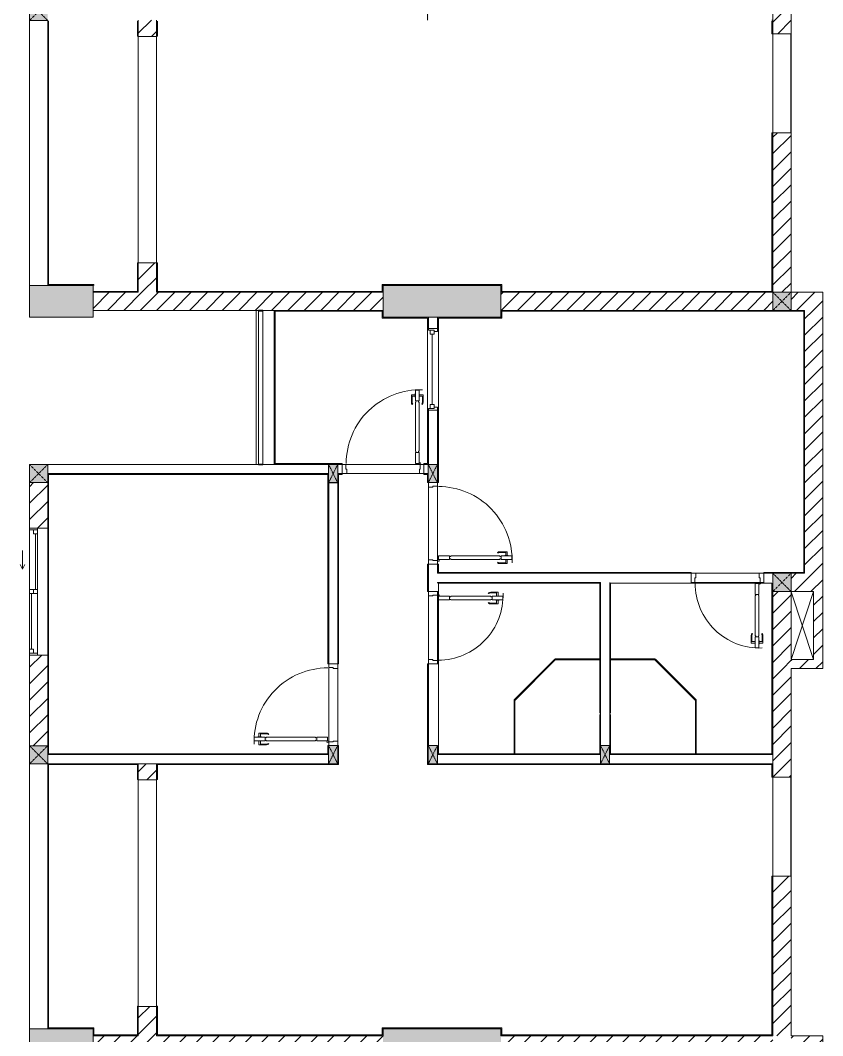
# Model space of a CAD drawing. Header units: millimetres. Extents: x 50254 to 245170, y 481 to 78637.
# Drawn here: x 151367 to 160218, y 53637 to 64837 of the extents above; entities that cross this region are included whole.
import ezdxf

# ---------------------------------------------------------------- set-up
doc = ezdxf.new("R2010")
doc.units = ezdxf.units.MM
doc.linetypes.add('IMPORT-Dash _2_', pattern=[6, 3, -3])
for name, color, linetype, lineweight in [('0-2-1', 53, 'Continuous', 9), ('A-DETL-GENF-7', 53, 'Continuous', 9), ('A-DOOR-5', 53, 'Continuous', 9), ('A-FLOR-1-1', 53, 'Continuous', 9), ('A-FLOR-4', 53, 'Continuous', 9), ('A-FLOR-HRAL-5', 53, 'Continuous', 9), ('A-GLAZ-5', 53, 'Continuous', 9), ('A-GLAZ-CURT-3', 130, 'Continuous', 9), ('A-GLAZ-CURT-4', 53, 'Continuous', 9), ('A-WALL-1-1', 53, 'Continuous', 9), ('A-WALL-7', 53, 'Continuous', 9), ('A-WALL-PATT-3', 53, 'Continuous', 9), ('A-WALL-PATT-4', 130, 'Continuous', 9), ('A_1404_dwg-1', 53, 'Continuous', 9), ('I-WALL-1-1', 53, 'Continuous', 9), ('I-WALL-2', 53, 'Continuous', 9), ('S-COLS-1', 130, 'Continuous', 9), ('S-COLS-10', 130, 'IMPORT-Dash _2_', 9), ('S-COLS-2-1', 53, 'Continuous', 9), ('S-COLS-4-1', 53, 'Continuous', 9), ('S-COLS-9', 53, 'Continuous', 9), ('S-COLS-HDLN-2', 53, 'IMPORT-Dash _2_', 9)]:
    doc.layers.add(name, color=color, linetype=linetype, lineweight=lineweight)
pattern_1 = [(45, (0, 0), (-90.50967, 90.50967), [])]

# ---------------------------------------------------------------- blocks, each defined once
blk = doc.blocks.new('A_1404_dwg_NCV_TKTC_KET CAU_rvt-1-TKTC_MB HOÀN THIỆN SÀN TẦNG 3-4-4819833-KeyPlan-CH1')
at = {"layer": 'S-COLS-1'}
for points in [[(34353, 61562), (34353, 61912), (33653, 61912), (33653, 61562), (33853, 61562)], [(38043, 61562), (38853, 61562), (38851, 61912), (37553, 61912), (37553, 61562)], [(34353, 53362), (34353, 53712), (33653, 53712), (33653, 53362), (33853, 53362)], [(38043, 53362), (38853, 53362), (38853, 53712), (37553, 53712), (37553, 53362)]]:
    blk.add_hatch(color=256, dxfattribs=at).paths.add_polyline_path(points)
at = {"layer": 'A-FLOR-1-1'}
for p, q in [((34353, 61635), (36153, 61635)), ((36152, 61635), (36152, 59937)), ((42053, 58535), (42303, 58535))]:
    blk.add_line(p, q, dxfattribs=at)
at = {"layer": 'S-COLS-2-1'}
for p, q in [((37553, 61837), (37553, 61637)), ((38853, 61637), (38853, 61837))]:
    blk.add_line(p, q, dxfattribs=at)
at = {"layer": 'S-COLS-2-1', "flags": 128}
for points in [[(33853, 61912), (33653, 61912), (33653, 61562), (34353, 61562), (34353, 61837)], [(33853, 53712), (33653, 53712), (33653, 53362), (34353, 53362), (34353, 53637)]]:
    blk.add_lwpolyline(points, dxfattribs=at)
blk = doc.blocks.new('A_1404_dwg_DOOR_CW_01 CANH MO-PANEL KINH - DIW_01-900x2200-CỬA GỖ VÂN LAMINATE-V88-TKTC_MB HOÀN THIỆN SÀN TẦNG 3-4-4819893-KeyPlan-CH1')
at = {"layer": 'A-DETL-GENF-7'}
for p, q in [((38814, 67167), (38818, 67160)), ((38840, 67175), (38919, 67175)), ((38902, 67167), (38840, 67167)), ((38906, 67132), (38906, 67163)), ((38923, 67132), (38923, 67171)), ((38814, 67053), (38818, 67060)), ((38902, 67053), (38840, 67053)), ((38840, 67045), (38919, 67045)), ((38906, 67088), (38906, 67057)), ((38923, 67088), (38923, 67049))]:
    blk.add_line(p, q, dxfattribs=at)
at = {"layer": 'A-DETL-GENF-7', "flags": 128}
for points in [[(38285, 67130), (38285, 67090), (38165, 67090), (38165, 67130)], [(38299, 67124), (38299, 67130), (38841, 67130), (38841, 67124), (38855, 67124), (38855, 67096), (38841, 67096), (38841, 67090), (38299, 67090), (38299, 67096), (38285, 67096), (38285, 67124)], [(38975, 67090), (38975, 67130), (38855, 67130), (38855, 67090)], [(38895, 67132), (38895, 67130), (38934, 67130), (38934, 67132)], [(38895, 67088), (38895, 67090), (38934, 67090), (38934, 67088)]]:
    blk.add_lwpolyline(points, close=True, dxfattribs=at)
at = {"layer": 'A-DETL-GENF-7'}
blk.add_circle((38163, 67080), 10, dxfattribs=at)
for centre, radius, start, end in [((38163, 67080), 814, 358, 90), ((38840, 67130), 45, 90, 125), ((38840, 67130), 37, 90, 125), ((38902, 67163), 4, 0, 90), ((38919, 67171), 4, 0, 90), ((38840, 67090), 45, 235, 270), ((38840, 67090), 37, 235, 270), ((38902, 67057), 4, 270, 0), ((38919, 67049), 4, 270, 0)]:
    blk.add_arc(centre, radius, start, end, dxfattribs=at)
at = {"layer": 'A-DOOR-5'}
blk.add_line((38153, 67080), (38153, 67105), dxfattribs=at)
at = {"layer": 'A-DOOR-5', "flags": 128}
blk.add_lwpolyline([(38153, 67937), (38153, 67897), (38103, 67897), (38103, 67887), (38053, 67887), (38053, 67937)], dxfattribs=at)
blk.add_lwpolyline([(38053, 67087), (38103, 67087), (38103, 67077), (38153, 67077), (38153, 67037), (38053, 67037)], close=True, dxfattribs=at)
blk = doc.blocks.new('A_1404_dwg_DOOR_CW_01 CANH MO-PANEL KINH - DIG_02-800x2200-CỬA NHÔM KÍNH-V57-TKTC_MB HOÀN THIỆN SÀN TẦNG 3-4-4819848-KeyPlan-CH1')
at = {"layer": 'A-DETL-GENF-7'}
for p, q in [((75561, 31824), (75561, 31903)), ((75604, 31907), (75565, 31907)), ((75569, 31886), (75569, 31824)), ((75604, 31890), (75573, 31890)), ((75648, 31907), (75687, 31907)), ((75648, 31890), (75679, 31890)), ((75683, 31886), (75683, 31824)), ((75691, 31824), (75691, 31903)), ((75569, 31798), (75575, 31803)), ((75682, 31798), (75676, 31803))]:
    blk.add_line(p, q, dxfattribs=at)
at = {"layer": 'A-DETL-GENF-7', "flags": 128}
for points in [[(75606, 31959), (75646, 31959), (75646, 31839), (75606, 31839)], [(75604, 31879), (75606, 31879), (75606, 31919), (75604, 31919)], [(75640, 31383), (75646, 31383), (75646, 31825), (75640, 31825), (75640, 31839), (75612, 31839), (75612, 31825), (75606, 31825), (75606, 31383), (75612, 31383), (75612, 31369), (75640, 31369)], [(75648, 31879), (75646, 31879), (75646, 31919), (75648, 31919)], [(75646, 31369), (75606, 31369), (75606, 31249), (75646, 31249)]]:
    blk.add_lwpolyline(points, close=True, dxfattribs=at)
at = {"layer": 'A-DETL-GENF-7'}
blk.add_circle((75596, 31247), 10, dxfattribs=at)
for centre, radius, start, end in [((75596, 31247), 714, 360, 92), ((75565, 31903), 4, 90, 180), ((75606, 31824), 45, 180, 215), ((75573, 31886), 4, 90, 180), ((75606, 31824), 37, 180, 215), ((75646, 31824), 37, 325, 0), ((75679, 31886), 4, 0, 90), ((75646, 31824), 45, 325, 0), ((75687, 31903), 4, 0, 90)]:
    blk.add_arc(centre, radius, start, end, dxfattribs=at)
at = {"layer": 'A-DOOR-5'}
blk.add_line((75596, 31237), (75621, 31237), dxfattribs=at)
at = {"layer": 'A-DOOR-5', "flags": 128}
for points in [[(75553, 31137), (75603, 31137), (75603, 31187), (75593, 31187), (75593, 31237), (75553, 31237)], [(76303, 31137), (76353, 31137), (76353, 31237), (76313, 31237), (76313, 31187), (76303, 31187)]]:
    blk.add_lwpolyline(points, close=True, dxfattribs=at)
blk = doc.blocks.new('A_1404_dwg_DOOR_CW_01 CANH MO-PANEL KINH - DIW_01-900x2200-CỬA GỖ VÂN LAMINATE-553393-TKTC_MB HOÀN THIỆN SÀN TẦNG 3-4-4819840-KeyPlan-CH1')
at = {"layer": 'A-DETL-GENF-7'}
for p, q in [((46582, 38482), (46582, 38521)), ((46582, 38438), (46582, 38399)), ((46666, 38525), (46586, 38525)), ((46599, 38482), (46599, 38513)), ((46599, 38438), (46599, 38407)), ((46603, 38517), (46666, 38517)), ((46691, 38517), (46687, 38511)), ((46666, 38395), (46586, 38395)), ((46603, 38403), (46666, 38403)), ((46691, 38404), (46687, 38410))]:
    blk.add_line(p, q, dxfattribs=at)
at = {"layer": 'A-DETL-GENF-7', "flags": 128}
for points in [[(46531, 38440), (46531, 38480), (46651, 38480), (46651, 38440)], [(46610, 38482), (46610, 38480), (46571, 38480), (46571, 38482)], [(46610, 38438), (46610, 38440), (46571, 38440), (46571, 38438)], [(47207, 38474), (47207, 38480), (46665, 38480), (46665, 38474), (46651, 38474), (46651, 38446), (46665, 38446), (46665, 38440), (47207, 38440), (47207, 38446), (47221, 38446), (47221, 38474)], [(47221, 38480), (47221, 38440), (47341, 38440), (47341, 38480)]]:
    blk.add_lwpolyline(points, close=True, dxfattribs=at)
at = {"layer": 'A-DETL-GENF-7'}
blk.add_circle((47343, 38430), 10, dxfattribs=at)
for centre, radius, start, end in [((47343, 38430), 814, 90, 182), ((46586, 38521), 4, 90, 180), ((46603, 38513), 4, 90, 180), ((46666, 38480), 45, 55, 90), ((46666, 38480), 37, 55, 90), ((46586, 38399), 4, 180, 270), ((46603, 38407), 4, 180, 270), ((46666, 38440), 37, 270, 305), ((46666, 38440), 45, 270, 305)]:
    blk.add_arc(centre, radius, start, end, dxfattribs=at)
at = {"layer": 'A-DOOR-5'}
blk.add_line((47353, 38430), (47353, 38455), dxfattribs=at)
at = {"layer": 'A-DOOR-5', "flags": 128}
for points in [[(47453, 39237), (47453, 39287), (47353, 39287), (47353, 39247), (47403, 39247), (47403, 39237)], [(47453, 38387), (47453, 38437), (47403, 38437), (47403, 38427), (47353, 38427), (47353, 38387)]]:
    blk.add_lwpolyline(points, close=True, dxfattribs=at)
blk = doc.blocks.new('A_1404_dwg_M_Fixed - 900 x 1400-901190-TKTC_MB HOÀN THIỆN SÀN TẦNG 3-4-4819850-KeyPlan-CH1')
at = {"layer": 'A-GLAZ-5'}
blk.add_line((111794, 68800), (111794, 69574), dxfattribs=at)
at = {"layer": 'A-GLAZ-5', "flags": 128}
for points in [[(111772, 69618), (111772, 69574), (111816, 69574), (111816, 69618), (111753, 69618), (111753, 69636)], [(111816, 69605), (111853, 69605), (111853, 69637)], [(111753, 68737), (111753, 68756), (111816, 68756), (111816, 68800), (111772, 68800), (111772, 68756)], [(111816, 68769), (111853, 68769), (111853, 68737)]]:
    blk.add_lwpolyline(points, dxfattribs=at)
blk = doc.blocks.new('A_1404_dwg_Railing - 50 x 10mm-901205-TKTC_MB HOÀN THIỆN SÀN TẦNG 3-4-4819861-KeyPlan-CH1')
at = {"layer": 'A-FLOR-HRAL-5', "flags": 128}
blk.add_lwpolyline([(107527, 69769), (107477, 69769), (107477, 69759), (107527, 69759)], close=True, dxfattribs=at)
blk = doc.blocks.new('A_1404_dwg_Railing - Railing-1013286-TKTC_MB HOÀN THIỆN SÀN TẦNG 3-4-4819939-KeyPlan-CH1')
at = {"layer": 'A-FLOR-HRAL-5'}
for p, q in [((36178, 61630), (36178, 59941)), ((36228, 59941), (36228, 61630))]:
    blk.add_line(p, q, dxfattribs=at)
for p in [(-71300, -8129), (-71300, -9827)]:
    blk.add_blockref('A_1404_dwg_Railing - 50 x 10mm-901205-TKTC_MB HOÀN THIỆN SÀN TẦNG 3-4-4819861-KeyPlan-CH1', p)
blk = doc.blocks.new('A_1404_dwg_System Panel - Glazed-901210-TKTC_MB HOÀN THIỆN SÀN TẦNG 3-4-4819895-KeyPlan-CH1')
at = {"layer": 'A-GLAZ-CURT-3'}
blk.add_hatch(color=256, dxfattribs=at).paths.add_polyline_path([(38999, 64949), (39008, 64949), (39003, 65540), (38998, 65540), (38998, 64949)])
at = {"layer": 'A-GLAZ-CURT-4'}
blk.add_line((39008, 64949), (39008, 65538), dxfattribs=at)
at = {"layer": 'A-GLAZ-CURT-4', "flags": 128}
blk.add_lwpolyline([(38998, 65540), (38998, 64949), (39008, 64949)], dxfattribs=at)
blk = doc.blocks.new('A_1404_dwg_System Panel - Glazed-901211-TKTC_MB HOÀN THIỆN SÀN TẦNG 3-4-4819896-KeyPlan-CH1')
at = {"layer": 'A-GLAZ-CURT-3'}
blk.add_hatch(color=256, dxfattribs=at).paths.add_polyline_path([(39008, 65538), (39450, 65987), (39447, 65991), (39003, 65540), (39008, 65540)])
at = {"layer": 'A-GLAZ-CURT-4'}
blk.add_line((39006, 65536), (39452, 65982), dxfattribs=at)
at = {"layer": 'A-GLAZ-CURT-4', "flags": 128}
blk.add_lwpolyline([(39447, 65991), (38999, 65543), (39006, 65536)], dxfattribs=at)
blk = doc.blocks.new('A_1404_dwg_System Panel - Glazed-901212-TKTC_MB HOÀN THIỆN SÀN TẦNG 3-4-4819897-KeyPlan-CH1')
at = {"layer": 'A-GLAZ-CURT-3'}
blk.add_hatch(color=256, dxfattribs=at).paths.add_polyline_path([(39454, 65982), (39953, 65982), (39953, 65992), (39450, 65987), (39452, 65982)])
at = {"layer": 'A-GLAZ-CURT-4', "flags": 128}
blk.add_lwpolyline([(39450, 65982), (39953, 65982), (39953, 65992), (39450, 65992)], close=True, dxfattribs=at)
blk = doc.blocks.new('A_1404_dwg_G1_SOF - BO TRU - 100x200-745959-TKTC_MB HOÀN THIỆN SÀN TẦNG 3-4-4819847-KeyPlan-CH1')
at = {"layer": 'S-COLS-1'}
blk.add_hatch(color=256, dxfattribs=at).paths.add_polyline_path([(111053, 40037), (111053, 40237), (110953, 40237), (110953, 40037)])
at = {"layer": 'S-COLS-9', "flags": 128}
blk.add_lwpolyline([(110953, 40037), (111053, 40037), (111053, 40237), (110953, 40237)], close=True, dxfattribs=at)
at = {"layer": 'S-COLS-HDLN-2'}
for p, q in [((110953, 40037), (111053, 40237)), ((111053, 40037), (110953, 40237))]:
    blk.add_line(p, q, dxfattribs=at)
blk = doc.blocks.new('A_1404_dwg_DOOR_CW_01 CANH MO-PANEL KINH - DIG_01-900x2200-CỬA NHÔM KÍNH-901215-TKTC_MB HOÀN THIỆN SÀN TẦNG 3-4-4819898-KeyPlan-CH1')
at = {"layer": 'A-DETL-GENF-7'}
for p, q in [((37865, 68824), (37865, 68903)), ((37908, 68907), (37869, 68907)), ((37873, 68886), (37873, 68824)), ((37908, 68890), (37877, 68890)), ((37952, 68907), (37991, 68907)), ((37952, 68890), (37983, 68890)), ((37987, 68886), (37987, 68824)), ((37995, 68824), (37995, 68903)), ((37873, 68798), (37879, 68803)), ((37986, 68798), (37980, 68803))]:
    blk.add_line(p, q, dxfattribs=at)
at = {"layer": 'A-DETL-GENF-7', "flags": 128}
for points in [[(37908, 68879), (37910, 68879), (37910, 68919), (37908, 68919)], [(37950, 68959), (37910, 68959), (37910, 68839), (37950, 68839)], [(37952, 68879), (37950, 68879), (37950, 68919), (37952, 68919)], [(37916, 68283), (37910, 68283), (37910, 68825), (37916, 68825), (37916, 68839), (37944, 68839), (37944, 68825), (37950, 68825), (37950, 68283), (37944, 68283), (37944, 68269), (37916, 68269)], [(37910, 68269), (37950, 68269), (37950, 68149), (37910, 68149)]]:
    blk.add_lwpolyline(points, close=True, dxfattribs=at)
at = {"layer": 'A-DETL-GENF-7'}
blk.add_circle((37960, 68147), 10, dxfattribs=at)
for centre, radius, start, end in [((37960, 68147), 814, 88, 180), ((37869, 68903), 4, 90, 180), ((37877, 68886), 4, 90, 180), ((37983, 68886), 4, 0, 90), ((37991, 68903), 4, 0, 90), ((37910, 68824), 45, 180, 215), ((37910, 68824), 37, 180, 215), ((37950, 68824), 37, 325, 0), ((37950, 68824), 45, 325, 0)]:
    blk.add_arc(centre, radius, start, end, dxfattribs=at)
at = {"layer": 'A-DOOR-5'}
blk.add_line((37960, 68137), (37935, 68137), dxfattribs=at)
at = {"layer": 'A-DOOR-5', "flags": 128}
for points in [[(37103, 68037), (37103, 68137), (37143, 68137), (37143, 68087), (37153, 68087), (37153, 68037)], [(37953, 68037), (37953, 68087), (37963, 68087), (37963, 68137), (38003, 68137), (38003, 68037)]]:
    blk.add_lwpolyline(points, close=True, dxfattribs=at)
blk = doc.blocks.new('A_1404_dwg_System Panel - Glazed-901217-TKTC_MB HOÀN THIỆN SÀN TẦNG 3-4-4819899-KeyPlan-CH1')
at = {"layer": 'A-GLAZ-CURT-3'}
blk.add_hatch(color=256, dxfattribs=at).paths.add_polyline_path([(40555, 65982), (40551, 65992), (40053, 65992), (40053, 65982), (40553, 65982)])
at = {"layer": 'A-GLAZ-CURT-4', "flags": 128}
blk.add_lwpolyline([(40555, 65992), (40053, 65992), (40053, 65982), (40553, 65982)], dxfattribs=at)
blk = doc.blocks.new('A_1404_dwg_System Panel - Glazed-901218-TKTC_MB HOÀN THIỆN SÀN TẦNG 3-4-4819900-KeyPlan-CH1')
at = {"layer": 'A-GLAZ-CURT-3'}
blk.add_hatch(color=256, dxfattribs=at).paths.add_polyline_path([(41008, 64949), (41003, 65540), (40998, 65536), (40998, 64949)])
at = {"layer": 'A-GLAZ-CURT-4'}
blk.add_line((41008, 64949), (41008, 65540), dxfattribs=at)
at = {"layer": 'A-GLAZ-CURT-4', "flags": 128}
blk.add_lwpolyline([(40998, 65538), (40998, 64949), (41008, 64949)], dxfattribs=at)
blk = doc.blocks.new('A_1404_dwg_System Panel - Glazed-901219-TKTC_MB HOÀN THIỆN SÀN TẦNG 3-4-4819901-KeyPlan-CH1')
at = {"layer": 'A-GLAZ-CURT-3'}
blk.add_hatch(color=256, dxfattribs=at).paths.add_polyline_path([(40998, 65538), (41003, 65540), (41006, 65543), (40555, 65987), (40555, 65980), (40917, 65618)])
at = {"layer": 'A-GLAZ-CURT-4', "flags": 128}
blk.add_lwpolyline([(41006, 65543), (40558, 65991), (40551, 65984), (40999, 65536)], close=True, dxfattribs=at)
blk = doc.blocks.new('A_1404_dwg_NCV_TKTC_TANG 3 - 4_rvt-1-TKTC_MB HOÀN THIỆN SÀN TẦNG 3-4-4819943-KeyPlan-CH1')
at = {"layer": 'A-WALL-PATT-4'}
h = blk.add_hatch(color=256, dxfattribs=at)
h.paths.add_polyline_path([(38043, 64837), (38053, 64837), (38053, 65937), (38043, 65937), (38043, 65037)])
h.paths.add_polyline_path([(38053, 66737), (38053, 67037), (38043, 67037), (38043, 66737)])
h.paths.add_polyline_path([(38053, 67937), (38053, 68037), (38043, 68037), (38043, 67937)])
h = blk.add_hatch(color=256, dxfattribs=at)
h.paths.add_polyline_path([(34843, 61837), (34853, 61837), (34853, 62162), (34843, 62160), (34843, 61847)])
h.paths.add_polyline_path([(34853, 64662), (34853, 64827), (34843, 64827), (34843, 64662)])
h = blk.add_hatch(color=256, dxfattribs=at)
h.paths.add_polyline_path([(35053, 61847), (35063, 61847), (35063, 62162), (35053, 62160)])
h.paths.add_polyline_path([(35063, 64662), (35063, 64827), (35053, 64827), (35053, 64662)])
h = blk.add_hatch(color=256, dxfattribs=at)
h.paths.add_polyline_path([(41843, 61837), (41853, 61837), (41853, 63597), (41843, 63597), (41843, 61847)])
h.paths.add_polyline_path([(41853, 64687), (41853, 64837), (41843, 64837), (41843, 64687)])
for points in [[(33853, 61912), (34363, 61912), (34363, 61922), (33853, 61922)], [(34843, 61837), (34843, 61847), (34353, 61847), (34353, 61837)], [(35063, 61837), (37553, 61837), (37553, 61847), (35053, 61847), (35053, 61837)], [(37553, 61847), (37553, 61922), (37543, 61922), (37543, 61847)], [(38863, 61912), (38863, 61922), (37553, 61922), (37553, 61912), (38853, 61912)], [(38863, 61837), (38863, 61912), (38853, 61912), (38853, 61837)], [(41843, 61837), (41843, 61847), (38863, 61847), (38863, 61837), (39408, 61837)], [(37543, 61627), (37553, 61627), (37553, 61637), (36353, 61637), (36353, 61627)], [(37543, 61562), (37553, 61562), (37553, 61627), (37543, 61627), (37543, 61578)], [(42053, 61627), (42193, 61627), (42193, 61637), (38853, 61637), (38853, 61627), (41853, 61627)], [(38863, 61552), (38863, 61627), (38853, 61627), (38853, 61552)], [(42193, 58747), (42203, 58747), (42203, 61637), (42193, 61637), (42193, 61578)], [(37543, 61552), (38043, 61552), (38043, 61562), (37543, 61562)], [(38163, 61552), (38853, 61552), (38853, 61562), (38153, 61562), (38153, 61552)], [(36943, 59827), (36953, 59827), (36953, 59837), (33853, 59837), (33853, 59827), (36477, 59827)], [(33863, 56737), (36953, 56737), (36953, 56747), (33863, 56747)], [(34843, 56627), (34853, 56627), (34853, 56637), (33853, 56635), (33853, 56627), (34353, 56627)], [(35063, 56627), (37053, 56627), (37053, 56637), (35053, 56635), (35053, 56627)], [(40053, 56627), (41843, 56627), (41843, 56637), (38043, 56637), (38043, 56627), (39953, 56627)], [(33853, 53712), (34363, 53712), (34363, 53722), (33853, 53722)], [(34363, 53647), (34363, 53712), (34353, 53712), (34353, 53647)], [(37553, 53647), (37553, 53722), (37543, 53722), (37543, 53647)], [(38863, 53712), (38863, 53722), (37553, 53722), (37553, 53712), (38853, 53712)], [(38863, 53637), (38863, 53712), (38853, 53712), (38853, 53637)], [(34353, 53637), (34843, 53637), (34843, 53647), (34353, 53647)], [(37553, 53637), (37553, 53647), (35053, 53647), (35053, 53637), (37543, 53637)], [(41843, 53637), (41843, 53647), (38863, 53647), (38863, 53637), (39408, 53637)]]:
    blk.add_hatch(color=256, dxfattribs=at).paths.add_polyline_path(points)
h = blk.add_hatch(color=256, dxfattribs=at)
h.paths.add_polyline_path([(38053, 59947), (38053, 60537), (38043, 60537), (38043, 59947)])
h.paths.add_polyline_path([(38043, 61437), (38053, 61437), (38053, 61562), (38043, 61562), (38043, 61552)])
h = blk.add_hatch(color=256, dxfattribs=at)
h.paths.add_polyline_path([(38153, 58747), (38163, 58747), (38163, 58837), (38153, 58837)])
h.paths.add_polyline_path([(38153, 59737), (38163, 59737), (38163, 60537), (38153, 60537), (38153, 59837)])
h.paths.add_polyline_path([(38163, 61437), (38163, 61552), (38153, 61552), (38153, 61437)])
h = blk.add_hatch(color=256, dxfattribs=at)
h.paths.add_polyline_path([(37053, 59937), (37103, 59937), (37103, 59947), (36353, 59947), (36353, 59937), (36953, 59937)])
h.paths.add_polyline_path([(38053, 59937), (38053, 59947), (38003, 59947), (38003, 59937), (38043, 59937)])
h = blk.add_hatch(color=256, dxfattribs=at)
h.paths.add_polyline_path([(33863, 56737), (33863, 57837), (33853, 57835), (33853, 56737)])
h.paths.add_polyline_path([(33863, 59237), (33863, 59827), (33853, 59827), (33853, 59237)])
h = blk.add_hatch(color=256, dxfattribs=at)
h.paths.add_polyline_path([(36953, 56747), (36953, 56837), (36943, 56832), (36943, 56747)])
h.paths.add_polyline_path([(36953, 57737), (36953, 59827), (36943, 59827), (36943, 57737)])
h = blk.add_hatch(color=256, dxfattribs=at)
h.paths.add_polyline_path([(37063, 56627), (37063, 56837), (37053, 56837), (37053, 56627)])
h.paths.add_polyline_path([(37063, 57737), (37063, 59837), (37053, 59837), (37053, 57737)])
h = blk.add_hatch(color=256, dxfattribs=at)
h.paths.add_polyline_path([(38003, 59827), (38043, 59827), (38043, 59837), (38003, 59837)])
h.paths.add_polyline_path([(37063, 59827), (37103, 59827), (37103, 59837), (37063, 59837)])
h = blk.add_hatch(color=256, dxfattribs=at)
h.paths.add_polyline_path([(38043, 56637), (38053, 56637), (38053, 57737), (38043, 57737), (38043, 56837)])
h.paths.add_polyline_path([(38043, 58537), (38053, 58537), (38053, 58837), (38043, 58837)])
h.paths.add_polyline_path([(38043, 59737), (38053, 59737), (38053, 59837), (38043, 59837), (38043, 59827)])
h = blk.add_hatch(color=256, dxfattribs=at)
h.paths.add_polyline_path([(42052, 58737), (42203, 58737), (42203, 58747), (41753, 58747), (41753, 58737), (41853, 58737)])
h.paths.add_polyline_path([(38163, 58737), (40953, 58737), (40953, 58747), (38153, 58747), (38153, 58737)])
h = blk.add_hatch(color=256, dxfattribs=at)
h.paths.add_polyline_path([(34853, 53637), (34853, 53962), (34843, 53960), (34843, 53637)])
h.paths.add_polyline_path([(34843, 56462), (34853, 56462), (34853, 56627), (34843, 56627)])
h = blk.add_hatch(color=256, dxfattribs=at)
h.paths.add_polyline_path([(35063, 53647), (35063, 53962), (35053, 53960), (35053, 53647)])
h.paths.add_polyline_path([(35053, 56462), (35063, 56462), (35063, 56627), (35053, 56627)])
h = blk.add_hatch(color=256, dxfattribs=at)
h.paths.add_polyline_path([(41843, 53637), (41853, 53637), (41853, 55397), (41843, 55397), (41843, 53647)])
h.paths.add_polyline_path([(41853, 56487), (41853, 56637), (41843, 56637), (41843, 56487)])
at = {"layer": 'A-FLOR-4'}
for p, q in [((33853, 64835), (33853, 64827)), ((34853, 64827), (34853, 64837)), ((35053, 64837), (35053, 64827)), ((41853, 63597), (41853, 64687)), ((34853, 62160), (35053, 62160)), ((34353, 61912), (34353, 61847)), ((37963, 59937), (37143, 59937)), ((41003, 58737), (41703, 58737)), ((41703, 58737), (41003, 58737)), ((40993, 58637), (41713, 58637)), ((38153, 57777), (38153, 58497)), ((39003, 56747), (39003, 56749)), ((41003, 56749), (41003, 56747)), ((41853, 55397), (41853, 56487)), ((34853, 53960), (35053, 53960))]:
    blk.add_line(p, q, dxfattribs=at)
at = {"layer": 'A-FLOR-4', "flags": 128}
for points in [[(34853, 62162), (34853, 64660), (34853, 64662)], [(35053, 64662), (35053, 62162), (35053, 64660), (34853, 64660)], [(41852, 64687), (41852, 63597), (42052, 63597), (42052, 64687), (41853, 64687)], [(34853, 53962), (34853, 56460), (34853, 56462)], [(35053, 56462), (35053, 53962), (35053, 56460), (34853, 56460)], [(41852, 56487), (41852, 55397), (42052, 55397), (42052, 56487), (41853, 56487)]]:
    blk.add_lwpolyline(points, dxfattribs=at)
for points in [[(37953, 59837), (37153, 59837)], [(38153, 59697), (38153, 58877)], [(38053, 58887), (38053, 59687)], [(38053, 57787), (38053, 58487)], [(36953, 56877), (36953, 57697)], [(37053, 57687), (37053, 56887)]]:
    blk.add_lwpolyline(points, close=True, dxfattribs=at)
at = {"layer": 'A-WALL-1-1'}
for p, q in [((38053, 61437), (38153, 61437)), ((38153, 60537), (38053, 60537)), ((33853, 59937), (33853, 59837)), ((36178, 59937), (33853, 59937)), ((36953, 59937), (36228, 59937)), ((37103, 59837), (37103, 59937)), ((38003, 59937), (38003, 59837)), ((38053, 59947), (38053, 59937)), ((33853, 59837), (36953, 59837)), ((37053, 59837), (37063, 59837)), ((38043, 59837), (38053, 59837)), ((37053, 59736), (36953, 59736)), ((38153, 58837), (38053, 58837)), ((40953, 58637), (40953, 58737)), ((41753, 58737), (41753, 58637)), ((41853, 58637), (41853, 58737)), ((40053, 57792), (40053, 58637)), ((38053, 58537), (38153, 58537)), ((39953, 57792), (39953, 57782)), ((40053, 57782), (40053, 57792)), ((36953, 57737), (37053, 57737)), ((38153, 57737), (38053, 57737)), ((39953, 57782), (39953, 56837)), ((40053, 56837), (40053, 57782)), ((37053, 56837), (36953, 56837)), ((33853, 56737), (33853, 56637)), ((36953, 56737), (33853, 56737)), ((39953, 56737), (38153, 56737)), ((33853, 56637), (36953, 56637)), ((38153, 56637), (39953, 56637))]:
    blk.add_line(p, q, dxfattribs=at)
at = {"layer": 'A-WALL-1-1', "flags": 128}
for points in [[(38153, 61552), (38153, 61562), (38053, 61562)], [(40053, 58737), (38153, 58737), (38153, 58747)], [(38153, 58627), (38153, 58637), (39953, 58637), (39953, 57792)], [(40053, 56637), (41853, 56637), (41853, 56737), (40053, 56737)]]:
    blk.add_lwpolyline(points, dxfattribs=at)
at = {"layer": 'A-WALL-7'}
for p, q in [((36228, 61637), (36353, 61637)), ((36353, 61627), (36353, 59947)), ((38053, 61562), (38053, 61437)), ((38153, 61437), (38153, 61552)), ((38053, 60537), (38053, 59947)), ((38153, 59937), (38153, 60537)), ((37103, 59937), (37053, 59937)), ((37143, 59937), (37963, 59937)), ((38053, 59937), (38003, 59937)), ((37063, 59837), (37103, 59837)), ((37953, 59837), (37153, 59837)), ((38003, 59837), (38043, 59837)), ((36953, 59736), (36953, 57737)), ((37053, 57737), (37053, 59736)), ((38153, 59697), (38153, 58877)), ((38053, 58887), (38053, 59687)), ((38053, 58837), (38053, 58537)), ((38153, 58747), (38153, 58837)), ((40953, 58737), (40053, 58737)), ((41003, 58737), (41703, 58737)), ((41853, 58737), (41753, 58737)), ((38053, 57787), (38053, 58487)), ((36953, 56877), (36953, 57697)), ((37053, 57687), (37053, 56887)), ((38053, 57737), (38053, 56837))]:
    blk.add_line(p, q, dxfattribs=at)
at = {"layer": 'A-WALL-7', "flags": 128}
blk.add_lwpolyline([(36153, 59937), (36153, 61637), (36178, 61637)], dxfattribs=at)
at = {"layer": 'I-WALL-1-1'}
for p, q in [((42053, 61637), (41853, 61637)), ((38053, 59937), (38053, 59947)), ((36953, 59837), (33853, 59837)), ((37063, 59837), (37053, 59837)), ((38053, 59837), (38043, 59837)), ((41853, 58737), (42053, 58737)), ((39943, 57792), (39943, 57782)), ((39953, 57782), (39953, 57792)), ((40053, 57792), (40053, 57782)), ((40063, 57782), (40063, 57792)), ((39943, 57782), (39943, 57196)), ((39953, 56837), (39953, 57782)), ((40053, 57782), (40053, 56837)), ((40063, 57196), (40063, 57782)), ((33853, 56835), (33853, 56737)), ((39953, 56637), (38153, 56637))]:
    blk.add_line(p, q, dxfattribs=at)
at = {"layer": 'I-WALL-1-1', "flags": 128}
for points in [[(38053, 65937), (38043, 65937), (38043, 64837)], [(34843, 64827), (34843, 64662), (34853, 64662), (34853, 64827)], [(35053, 64827), (35053, 64662), (35063, 64662), (35063, 64827)], [(41843, 64827), (41843, 64687), (41853, 64687), (41853, 64837), (41843, 64837)], [(34353, 61847), (34353, 61837), (34843, 61837), (34853, 61837), (34853, 62162), (34843, 62162), (34843, 61847), (34363, 61847)], [(34363, 61912), (34363, 61922), (33853, 61922), (33853, 61912), (34353, 61912)], [(38053, 61562), (38043, 61562), (37553, 61562), (37553, 61627), (37553, 61637), (36353, 61637), (36353, 61627), (37543, 61627), (37543, 61562), (37543, 61552), (38043, 61552), (38043, 61437), (38053, 61437)], [(41853, 61637), (38853, 61637), (38853, 61627), (38853, 61562), (38153, 61562), (38153, 61552)], [(38153, 61437), (38163, 61437), (38163, 61552), (38853, 61552), (38863, 61552), (38863, 61627), (42193, 61627), (42193, 58747), (41753, 58747), (41753, 58737)], [(42053, 58737), (42203, 58737), (42203, 58747), (42203, 61637), (42193, 61637), (42053, 61637)], [(38053, 60537), (38043, 60537), (38043, 59947), (38003, 59947), (38003, 59937)], [(38153, 59737), (38163, 59737), (38163, 60537), (38153, 60537)], [(37103, 59937), (37103, 59947), (36353, 59947), (36353, 59937), (36953, 59937)], [(33853, 59837), (33853, 59827), (33853, 59737)], [(33853, 59737), (33853, 59237), (33863, 59237), (33863, 59827), (36943, 59827), (36943, 57737), (36953, 57737)], [(37053, 57737), (37063, 57737), (37063, 59827), (37103, 59827), (37103, 59837)], [(38003, 59837), (38003, 59827), (38043, 59827), (38043, 59737), (38053, 59737)], [(38053, 58837), (38043, 58837), (38043, 58537), (38053, 58537)], [(40953, 58737), (40953, 58747), (38163, 58747), (38163, 58837), (38153, 58837)], [(38153, 58747), (38153, 58737), (40053, 58737)], [(39953, 57792), (39953, 58627), (39953, 58637), (38153, 58637), (38153, 58627)], [(38153, 58537), (38163, 58537), (38163, 58627), (39943, 58627), (39943, 57792)], [(40053, 58637), (40053, 58627), (40053, 57792)], [(40053, 56737), (40063, 56737), (41853, 56737), (41853, 56747), (41853, 58627), (41853, 58637)], [(40063, 57792), (40063, 58627), (40953, 58627), (40953, 58637)], [(41753, 58637), (41753, 58627), (41843, 58627), (41843, 56747), (40063, 56747), (40063, 57179)], [(36953, 56837), (36943, 56837), (36943, 56747), (33863, 56747), (33863, 57837), (33853, 57837), (33853, 56835)], [(38053, 57737), (38043, 57737), (38043, 56637), (38043, 56627), (41843, 56627), (41843, 56487), (41853, 56487), (41853, 56637), (41843, 56637), (40053, 56637)], [(39943, 57179), (39943, 56747), (38163, 56747), (38163, 57737), (38153, 57737)], [(36953, 56637), (35053, 56637), (35053, 56627), (35053, 56462), (35063, 56462), (35063, 56627), (37053, 56627), (37063, 56627), (37063, 56837), (37053, 56837)], [(33853, 56737), (33863, 56737), (36953, 56737)], [(38153, 56737), (38163, 56737), (39953, 56737)], [(34853, 56627), (34853, 56637), (33853, 56637)], [(33853, 56635), (33853, 56627), (34843, 56627), (34843, 56462), (34853, 56462), (34853, 56627)]]:
    blk.add_lwpolyline(points, dxfattribs=at)
for points in [[(38863, 61847), (38863, 61912), (38863, 61922), (37553, 61922), (37543, 61922), (37543, 61847), (35063, 61847), (35063, 62162), (35053, 62162), (35053, 61847), (35053, 61837), (37553, 61837), (37553, 61847), (37553, 61912), (38853, 61912), (38853, 61837), (38863, 61837), (41843, 61837), (41853, 61837), (41853, 63597), (41843, 63597), (41843, 61847)], [(38863, 53647), (38863, 53712), (38863, 53722), (37553, 53722), (37543, 53722), (37543, 53647), (35063, 53647), (35063, 53962), (35053, 53962), (35053, 53647), (35053, 53637), (37553, 53637), (37553, 53647), (37553, 53712), (38853, 53712), (38853, 53637), (38863, 53637), (41843, 53637), (41853, 53637), (41853, 55397), (41843, 55397), (41843, 53647)], [(34363, 53712), (34363, 53722), (33853, 53722), (33853, 53712), (34353, 53712), (34353, 53647), (34353, 53637), (34843, 53637), (34853, 53637), (34853, 53962), (34843, 53962), (34843, 53647), (34363, 53647)]]:
    blk.add_lwpolyline(points, close=True, dxfattribs=at)
at = {"layer": 'I-WALL-2'}
for p, q in [((36363, 61627), (36363, 59947)), ((38053, 61437), (38053, 61562)), ((38153, 61552), (38153, 61437)), ((38043, 60537), (38043, 61437)), ((38163, 61437), (38163, 60537)), ((38053, 59947), (38053, 60537)), ((38153, 60537), (38153, 59937)), ((37053, 59937), (37103, 59937)), ((38003, 59937), (38053, 59937)), ((37103, 59837), (37063, 59837)), ((38043, 59837), (38003, 59837)), ((36953, 57737), (36953, 59736)), ((37053, 59736), (37053, 57737)), ((33853, 57837), (33853, 59237)), ((33863, 59237), (33863, 57837)), ((38053, 58537), (38053, 58837)), ((38153, 58837), (38153, 58747)), ((40053, 58737), (40953, 58737)), ((41753, 58737), (41853, 58737)), ((41753, 58627), (40953, 58627)), ((38163, 58537), (38163, 57737)), ((38053, 56837), (38053, 57737)), ((33853, 53722), (33853, 56627)), ((33863, 56627), (33863, 53722))]:
    blk.add_line(p, q, dxfattribs=at)
at = {"layer": 'I-WALL-2', "flags": 128}
blk.add_lwpolyline([(33853, 61922), (33853, 64827), (33863, 64827), (33863, 61922)], dxfattribs=at)
for name, p in [('A_1404_dwg_Railing - Railing-1013286-TKTC_MB HOÀN THIỆN SÀN TẦNG 3-4-4819939-KeyPlan-CH1', (0, 0)), ('A_1404_dwg_M_Fixed - 900 x 1400-901190-TKTC_MB HOÀN THIỆN SÀN TẦNG 3-4-4819850-KeyPlan-CH1', (-73700, -8200)), ('A_1404_dwg_DOOR_CW_01 CANH MO-PANEL KINH - DIG_01-900x2200-CỬA NHÔM KÍNH-901215-TKTC_MB HOÀN THIỆN SÀN TẦNG 3-4-4819898-KeyPlan-CH1', (0, -8200)), ('A_1404_dwg_DOOR_CW_01 CANH MO-PANEL KINH - DIW_01-900x2200-CỬA GỖ VÂN LAMINATE-V88-TKTC_MB HOÀN THIỆN SÀN TẦNG 3-4-4819893-KeyPlan-CH1', (0, -8200)), ('A_1404_dwg_System Panel - Glazed-901212-TKTC_MB HOÀN THIỆN SÀN TẦNG 3-4-4819897-KeyPlan-CH1', (0, -8200)), ('A_1404_dwg_System Panel - Glazed-901217-TKTC_MB HOÀN THIỆN SÀN TẦNG 3-4-4819899-KeyPlan-CH1', (0, -8200)), ('A_1404_dwg_DOOR_CW_01 CANH MO-PANEL KINH - DIW_01-900x2200-CỬA GỖ VÂN LAMINATE-553393-TKTC_MB HOÀN THIỆN SÀN TẦNG 3-4-4819840-KeyPlan-CH1', (-10400, 18450)), ('A_1404_dwg_System Panel - Glazed-901211-TKTC_MB HOÀN THIỆN SÀN TẦNG 3-4-4819896-KeyPlan-CH1', (0, -8200)), ('A_1404_dwg_System Panel - Glazed-901219-TKTC_MB HOÀN THIỆN SÀN TẦNG 3-4-4819901-KeyPlan-CH1', (0, -8200)), ('A_1404_dwg_System Panel - Glazed-901210-TKTC_MB HOÀN THIỆN SÀN TẦNG 3-4-4819895-KeyPlan-CH1', (0, -8200)), ('A_1404_dwg_System Panel - Glazed-901218-TKTC_MB HOÀN THIỆN SÀN TẦNG 3-4-4819900-KeyPlan-CH1', (0, -8200))]:
    blk.add_blockref(name, p)
for name, p, rotation in [('A_1404_dwg_G1_SOF - BO TRU - 100x200-745959-TKTC_MB HOÀN THIỆN SÀN TẦNG 3-4-4819847-KeyPlan-CH1', (148005, 99974), 180), ('A_1404_dwg_G1_SOF - BO TRU - 100x200-745959-TKTC_MB HOÀN THIỆN SÀN TẦNG 3-4-4819847-KeyPlan-CH1', (149105, 99974), 180), ('A_1404_dwg_DOOR_CW_01 CANH MO-PANEL KINH - DIG_02-800x2200-CỬA NHÔM KÍNH-V57-TKTC_MB HOÀN THIỆN SÀN TẦNG 3-4-4819848-KeyPlan-CH1', (117305, 89874), 180), ('A_1404_dwg_DOOR_CW_01 CANH MO-PANEL KINH - DIG_02-800x2200-CỬA NHÔM KÍNH-V57-TKTC_MB HOÀN THIỆN SÀN TẦNG 3-4-4819848-KeyPlan-CH1', (6916, 134090), 270), ('A_1404_dwg_G1_SOF - BO TRU - 100x200-745959-TKTC_MB HOÀN THIỆN SÀN TẦNG 3-4-4819847-KeyPlan-CH1', (148005, 96874), 180), ('A_1404_dwg_G1_SOF - BO TRU - 100x200-745959-TKTC_MB HOÀN THIỆN SÀN TẦNG 3-4-4819847-KeyPlan-CH1', (149105, 96874), 180), ('A_1404_dwg_G1_SOF - BO TRU - 100x200-745959-TKTC_MB HOÀN THIỆN SÀN TẦNG 3-4-4819847-KeyPlan-CH1', (151005, 96874), 180)]:
    blk.add_blockref(name, p, dxfattribs=dict(rotation=rotation))
blk = doc.blocks.new('A_1404_dwg_1_FAMILY RVT - W01-WxH 1400x1400xmm-389822-TKTC_MB HOÀN THIỆN SÀN TẦNG 3-4-4819949-KeyPlan-CH1')
at = {"layer": 'A-GLAZ-5'}
for p, q in [((50001, 78313), (50204, 78313)), ((49052, 78237), (49052, 78037)), ((49072, 78237), (49072, 78148)), ((49116, 78215), (49730, 78215)), ((49730, 78237), (49775, 78237)), ((49775, 78192), (49730, 78192)), ((50433, 78237), (50433, 78148)), ((49775, 78170), (50389, 78170))]:
    blk.add_line(p, q, dxfattribs=at)
at = {"layer": 'A-GLAZ-5', "flags": 128}
for points in [[(50052, 78339), (50001, 78313), (50052, 78288)], [(50452, 78037), (50452, 78237), (49052, 78237), (49116, 78237)], [(49730, 78148), (49730, 78237), (49116, 78237), (49116, 78192), (49072, 78192)], [(49775, 78148), (49775, 78237), (50433, 78237), (50452, 78237)], [(50433, 78192), (50389, 78192), (50389, 78148)], [(49052, 78148), (49072, 78148), (49730, 78148), (49775, 78148), (50389, 78148), (50452, 78148)]]:
    blk.add_lwpolyline(points, dxfattribs=at)
blk = doc.blocks.new('A_1404_dwg_G1_SOF - BO TRU - 200x200-V12-TKTC_MB HOÀN THIỆN SÀN TẦNG 3-4-4819991-KeyPlan-CH1')
at = {"layer": 'S-COLS-10'}
blk.add_hatch(color=256, dxfattribs=at).paths.add_polyline_path([(42053, 20337), (42053, 20537), (41853, 20537), (41853, 20337)])
at = {"layer": 'S-COLS-4-1', "flags": 128}
blk.add_lwpolyline([(42053, 20337), (42053, 20537), (41853, 20537), (41853, 20337)], dxfattribs=at)
at = {"layer": 'S-COLS-HDLN-2'}
for p, q in [((42053, 20537), (41853, 20337)), ((41853, 20537), (42053, 20337))]:
    blk.add_line(p, q, dxfattribs=at)
blk = doc.blocks.new('A_1404_dwg_G1_SOF - BO TRU - 200x200-V11-TKTC_MB HOÀN THIỆN SÀN TẦNG 3-4-4819990-KeyPlan-CH1')
at = {"layer": 'S-COLS-10'}
blk.add_hatch(color=256, dxfattribs=at).paths.add_polyline_path([(42053, 25437), (42053, 25637), (41853, 25637), (41853, 25437)])
at = {"layer": 'S-COLS-4-1', "flags": 128}
blk.add_lwpolyline([(41853, 25637), (41853, 25437), (42053, 25437), (42053, 25637)], dxfattribs=at)
at = {"layer": 'S-COLS-HDLN-2'}
for p, q in [((42053, 25637), (41853, 25437)), ((41853, 25637), (42053, 25437))]:
    blk.add_line(p, q, dxfattribs=at)
blk = doc.blocks.new('A_1404_dwg_G1_SOF - BO TRU - 200x200-V8-TKTC_MB HOÀN THIỆN SÀN TẦNG 3-4-4819987-KeyPlan-CH1')
at = {"layer": 'S-COLS-10'}
blk.add_hatch(color=256, dxfattribs=at).paths.add_polyline_path([(46553, 71512), (46753, 71512), (46753, 71712), (46553, 71712), (46553, 71512)])
at = {"layer": 'S-COLS-4-1', "flags": 128}
blk.add_lwpolyline([(46753, 71712), (46553, 71712), (46553, 71512), (46753, 71512)], dxfattribs=at)
at = {"layer": 'S-COLS-HDLN-2'}
for p, q in [((46753, 71712), (46553, 71512)), ((46553, 71712), (46753, 71512))]:
    blk.add_line(p, q, dxfattribs=at)
blk = doc.blocks.new('A_1404_dwg-4819832-KeyPlan-CH1')
at = {"layer": 'A-WALL-PATT-3'}
h = blk.add_hatch(dxfattribs=at)
h.set_pattern_fill('FP_22', color=256, style=0, pattern_type=2)
h.set_pattern_definition(pattern_1)
h.paths.add_polyline_path([(42053, 61837), (42053, 63597), (41853, 63597), (41853, 61837)])
h.paths.add_polyline_path([(42053, 64687), (42052, 65887), (41853, 65887), (41853, 64687), (42052, 64687)])
h = blk.add_hatch(dxfattribs=at)
h.set_pattern_fill('FP_22', color=256, style=0, pattern_type=2)
h.set_pattern_definition(pattern_1)
h.paths.add_polyline_path([(35053, 61837), (35053, 62160), (34853, 62160), (34853, 61837)])
h.paths.add_polyline_path([(34853, 64660), (35053, 64662), (35053, 64837), (34853, 64837), (34853, 64662)])
h = blk.add_hatch(dxfattribs=at)
h.set_pattern_fill('FP_22', color=256, style=0, pattern_type=2)
h.set_pattern_definition(pattern_1)
h.paths.add_polyline_path([(36178, 61637), (36178, 61640), (37553, 61640), (37553, 61837), (34353, 61837), (34353, 61637), (36154, 61637)])
h = blk.add_hatch(dxfattribs=at)
h.set_pattern_fill('FP_22', color=256, style=0, pattern_type=2)
h.set_pattern_definition(pattern_1)
h.paths.add_polyline_path([(42403, 61637), (42403, 61837), (42053, 61837), (42053, 61637), (42203, 61637)])
h.paths.add_polyline_path([(38853, 61637), (41853, 61637), (41853, 61837), (38851, 61835)])
h = blk.add_hatch(dxfattribs=at)
h.set_pattern_fill('FP_22', color=256, style=0, pattern_type=2)
h.set_pattern_definition(pattern_1)
h.paths.add_polyline_path([(42203, 58737), (42403, 58737), (42403, 61637), (42203, 61637), (42203, 58747)])
h = blk.add_hatch(dxfattribs=at)
h.set_pattern_fill('FP_22', color=256, style=0, pattern_type=2)
h.set_pattern_definition(pattern_1)
h.paths.add_polyline_path([(33853, 56835), (33853, 57835), (33653, 57835), (33653, 56835)])
h.paths.add_polyline_path([(33653, 59235), (33853, 59237), (33853, 59737), (33653, 59737), (33653, 59237)])
h = blk.add_hatch(dxfattribs=at)
h.set_pattern_fill('FP_22', color=256, style=0, pattern_type=2)
h.set_pattern_definition(pattern_1)
h.paths.add_polyline_path([(42403, 58537), (42403, 58537), (42403, 58737), (42053, 58737), (42053, 58537), (42303, 58537)])
h = blk.add_hatch(dxfattribs=at)
h.set_pattern_fill('FP_22', color=256, style=0, pattern_type=2)
h.set_pattern_definition(pattern_1)
h.paths.add_polyline_path([(42053, 57687), (42052, 58537), (41853, 58537), (41853, 57687), (42052, 57687)])
h = blk.add_hatch(dxfattribs=at)
h.set_pattern_fill('FP_22', color=256, style=0, pattern_type=2)
h.set_pattern_definition(pattern_1)
h.paths.add_polyline_path([(42403, 57787), (42403, 57787), (42403, 58537), (42303, 58537), (42303, 57787)])
h = blk.add_hatch(dxfattribs=at)
h.set_pattern_fill('FP_22', color=256, style=0, pattern_type=2)
h.set_pattern_definition(pattern_1)
h.paths.add_polyline_path([(42053, 53637), (42053, 55397), (41853, 55397), (41853, 53637)])
h.paths.add_polyline_path([(42053, 56487), (42052, 57687), (41853, 57687), (41853, 56487), (42052, 56487)])
h = blk.add_hatch(dxfattribs=at)
h.set_pattern_fill('FP_22', color=256, style=0, pattern_type=2)
h.set_pattern_definition(pattern_1)
h.paths.add_polyline_path([(42203, 57687), (42403, 57687), (42403, 57787), (42053, 57787), (42053, 57687)])
h = blk.add_hatch(dxfattribs=at)
h.set_pattern_fill('FP_22', color=256, style=0, pattern_type=2)
h.set_pattern_definition(pattern_1)
h.paths.add_polyline_path([(35053, 53637), (35053, 53960), (34853, 53960), (34853, 53637)])
h.paths.add_polyline_path([(35052, 56460), (35053, 56462), (35053, 56635), (34853, 56635), (34853, 56460)])
h = blk.add_hatch(dxfattribs=at)
h.set_pattern_fill('FP_22', color=256, style=0, pattern_type=2)
h.set_pattern_definition(pattern_1)
h.paths.add_polyline_path([(37553, 53437), (37553, 53637), (34353, 53637), (34353, 53437), (36477, 53437)])
h = blk.add_hatch(dxfattribs=at)
h.set_pattern_fill('FP_22', color=256, style=0, pattern_type=2)
h.set_pattern_definition(pattern_1)
h.paths.add_polyline_path([(42053, 53437), (42403, 53437), (42403, 53637), (42053, 53637), (42053, 53497)])
h.paths.add_polyline_path([(41853, 53437), (41853, 53637), (38853, 53637), (38853, 53437), (41853, 53437)])
at = {"layer": '0-2-1'}
blk.add_line((42302, 57787), (42053, 58534), dxfattribs=at)
at = {"layer": '0-2-1', "flags": 128}
blk.add_lwpolyline([(42053, 57787), (42303, 58535), (42053, 58535)], dxfattribs=at)
at = {"layer": 'A-FLOR-1-1'}
for p, q in [((42053, 64687), (42053, 63597)), ((42403, 61837), (42403, 58737)), ((42053, 56487), (42053, 55397))]:
    blk.add_line(p, q, dxfattribs=at)
at = {"layer": 'A-WALL-1-1'}
for p, q in [((41853, 66737), (41853, 64687)), ((34353, 61837), (34353, 61637)), ((37553, 61637), (37553, 61837)), ((38851, 61837), (38851, 61637)), ((34353, 61637), (36153, 61637)), ((33653, 59737), (33653, 59235)), ((41853, 58537), (41853, 56487)), ((33653, 57835), (33653, 56835)), ((35053, 56635), (34853, 56635))]:
    blk.add_line(p, q, dxfattribs=at)
at = {"layer": 'A-WALL-1-1', "flags": 128}
for points in [[(42053, 64687), (42053, 65887), (42403, 65887), (42403, 66737)], [(42403, 58737), (42403, 61837), (42053, 61837), (42053, 63597), (41853, 63597), (41853, 61837)], [(42053, 56487), (42053, 57687), (42403, 57687), (42403, 58737)], [(42403, 50537), (42403, 53637), (42053, 53637), (42053, 55397), (41853, 55397), (41853, 53637)]]:
    blk.add_lwpolyline(points, dxfattribs=at)
blk.add_lwpolyline([(42053, 58537), (42303, 58537), (42303, 57787), (42053, 57787)], close=True, dxfattribs=at)
at = {"layer": 'A-WALL-7'}
for p, q in [((33653, 61912), (33653, 64835)), ((33653, 53712), (33653, 56635))]:
    blk.add_line(p, q, dxfattribs=at)
for name, p in [('A_1404_dwg_NCV_TKTC_KET CAU_rvt-1-TKTC_MB HOÀN THIỆN SÀN TẦNG 3-4-4819833-KeyPlan-CH1', (0, 0)), ('A_1404_dwg_NCV_TKTC_TANG 3 - 4_rvt-1-TKTC_MB HOÀN THIỆN SÀN TẦNG 3-4-4819943-KeyPlan-CH1', (0, 0)), ('A_1404_dwg_G1_SOF - BO TRU - 200x200-V8-TKTC_MB HOÀN THIỆN SÀN TẦNG 3-4-4819987-KeyPlan-CH1', (-12900, -6677)), ('A_1404_dwg_G1_SOF - BO TRU - 200x200-V12-TKTC_MB HOÀN THIỆN SÀN TẦNG 3-4-4819991-KeyPlan-CH1', (0, 41300)), ('A_1404_dwg_G1_SOF - BO TRU - 200x200-V8-TKTC_MB HOÀN THIỆN SÀN TẦNG 3-4-4819987-KeyPlan-CH1', (-12900, -11775)), ('A_1404_dwg_G1_SOF - BO TRU - 200x200-V11-TKTC_MB HOÀN THIỆN SÀN TẦNG 3-4-4819990-KeyPlan-CH1', (0, 33100)), ('A_1404_dwg_G1_SOF - BO TRU - 200x200-V8-TKTC_MB HOÀN THIỆN SÀN TẦNG 3-4-4819987-KeyPlan-CH1', (-12900, -14877))]:
    blk.add_blockref(name, p)
at = {"rotation": 89.9999999999999}
blk.add_blockref('A_1404_dwg_1_FAMILY RVT - W01-WxH 1400x1400xmm-389822-TKTC_MB HOÀN THIỆN SÀN TẦNG 3-4-4819949-KeyPlan-CH1', (111890, 8783), dxfattribs=at)

msp = doc.modelspace()

# ---------------------------------------------------------------- block references
at = {"layer": 'A_1404_dwg-1'}
msp.add_blockref('A_1404_dwg-4819832-KeyPlan-CH1', (117815.8, 0), dxfattribs=at)

doc.saveas('drawing.dxf')
